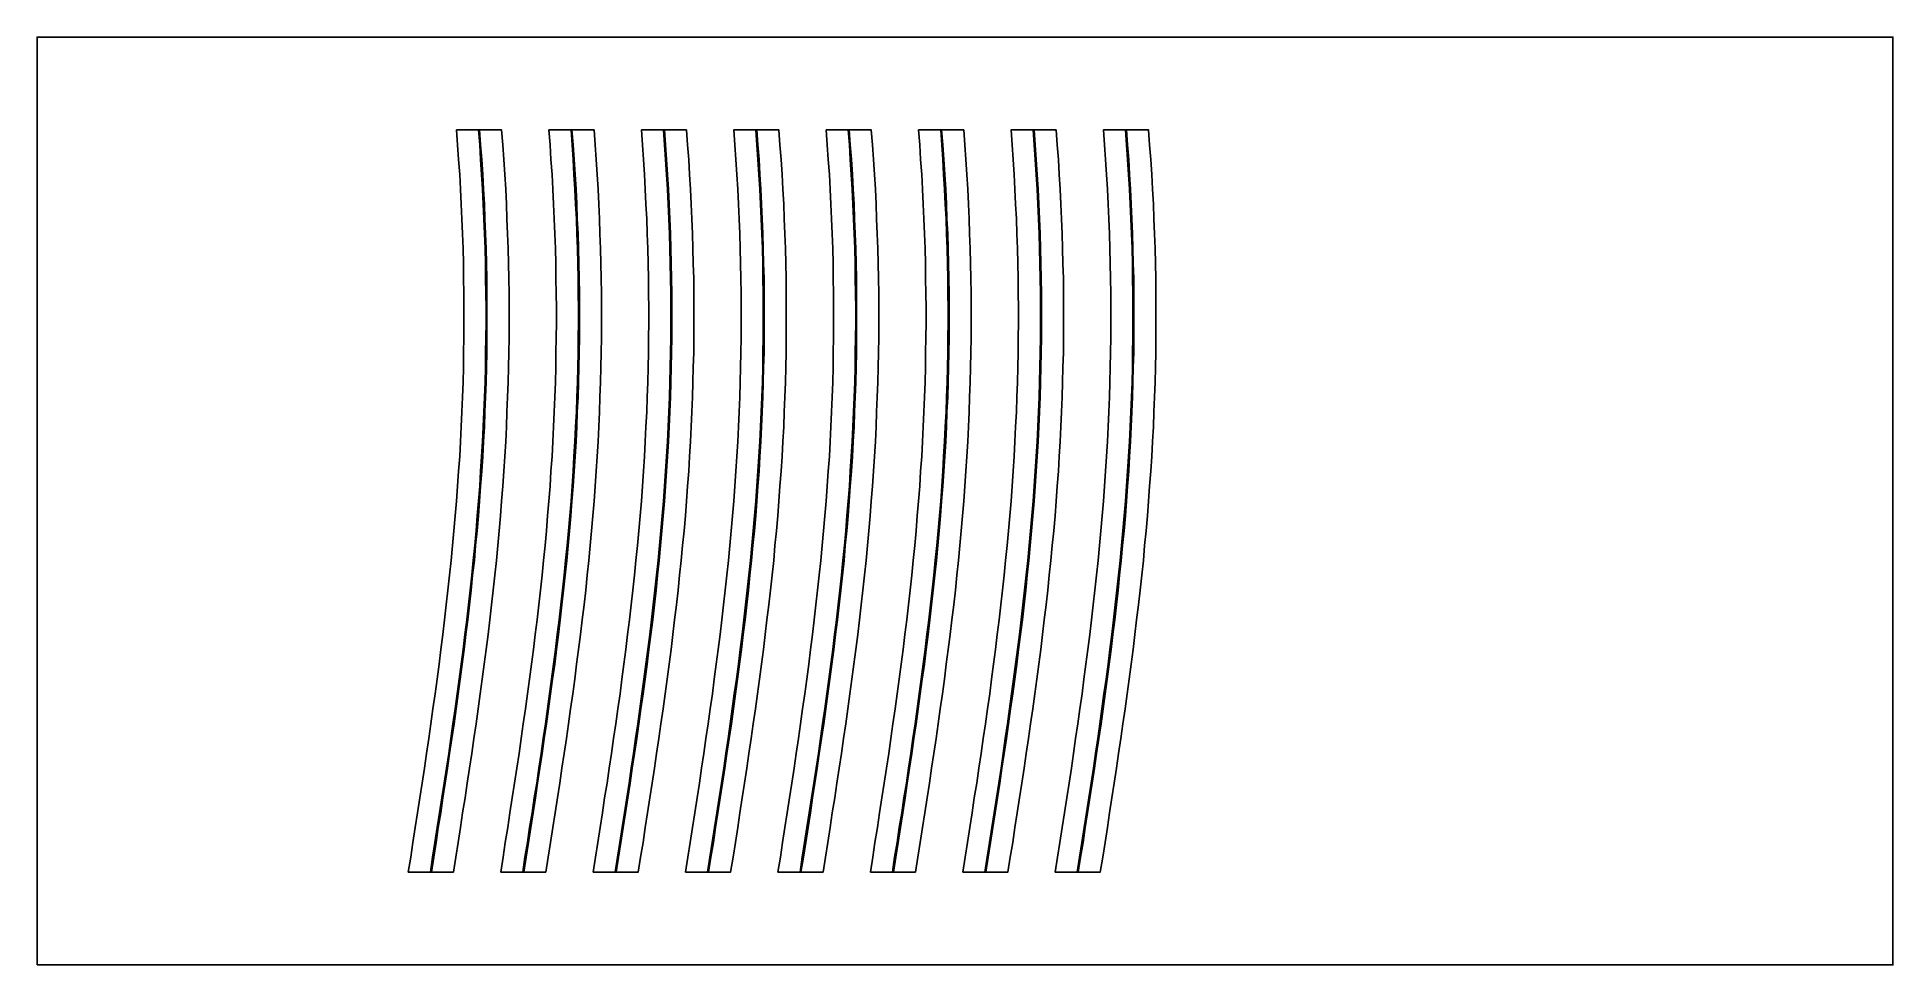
# Model space of a CAD drawing. Header units: metres. Extents: x 0 to 100, y 0 to 50.
import ezdxf

# ---------------------------------------------------------------- set-up
doc = ezdxf.new("R2010")
doc.units = ezdxf.units.M

msp = doc.modelspace()

# ---------------------------------------------------------------- linework, layer by layer
for points in [[(0, 0), (100, 0), (100, 50), (0, 50), (0, 0)], [(20, 5), (20.13, 5.8), (20.25, 6.6), (20.38, 7.4), (20.5, 8.2), (20.62, 9), (20.75, 9.8), (20.87, 10.6), (20.99, 11.4), (21.1, 12.2), (21.22, 13), (21.33, 13.8), (21.45, 14.6), (21.55, 15.4), (21.66, 16.2), (21.76, 17), (21.86, 17.8), (21.96, 18.6), (22.05, 19.4), (22.14, 20.2), (22.23, 21), (22.31, 21.8), (22.39, 22.6), (22.46, 23.4), (22.53, 24.2), (22.6, 25), (22.66, 25.8), (22.71, 26.6), (22.77, 27.4), (22.81, 28.2), (22.85, 29), (22.89, 29.8), (22.92, 30.6), (22.95, 31.4), (22.97, 32.2), (22.98, 33), (22.99, 33.8), (23, 34.6), (23, 35.4), (22.99, 36.2), (22.98, 37), (22.97, 37.8), (22.95, 38.6), (22.92, 39.4), (22.89, 40.2), (22.85, 41), (22.81, 41.8), (22.77, 42.6), (22.71, 43.4), (22.66, 44.2), (22.6, 45), (23.84, 45), (23.9, 44.2), (23.96, 43.4), (24.01, 42.6), (24.06, 41.8), (24.1, 41), (24.13, 40.2), (24.17, 39.4), (24.19, 38.6), (24.21, 37.8), (24.23, 37), (24.24, 36.2), (24.24, 35.4), (24.24, 34.6), (24.24, 33.8), (24.23, 33), (24.21, 32.2), (24.19, 31.4), (24.17, 30.6), (24.13, 29.8), (24.1, 29), (24.06, 28.2), (24.01, 27.4), (23.96, 26.6), (23.9, 25.8), (23.84, 25), (23.78, 24.2), (23.71, 23.4), (23.63, 22.6), (23.56, 21.8), (23.47, 21), (23.39, 20.2), (23.3, 19.4), (23.21, 18.6), (23.11, 17.8), (23.01, 17), (22.91, 16.2), (22.8, 15.4), (22.69, 14.6), (22.58, 13.8), (22.47, 13), (22.35, 12.2), (22.23, 11.4), (22.11, 10.6), (21.99, 9.8), (21.87, 9), (21.75, 8.2), (21.62, 7.4), (21.5, 6.6), (21.37, 5.8), (21.25, 5)], [(21.19, 5), (21.31, 5.8), (21.44, 6.6), (21.56, 7.4), (21.69, 8.2), (21.81, 9), (21.94, 9.8), (22.06, 10.6), (22.18, 11.4), (22.29, 12.2), (22.41, 13), (22.52, 13.8), (22.63, 14.6), (22.74, 15.4), (22.85, 16.2), (22.95, 17), (23.05, 17.8), (23.15, 18.6), (23.24, 19.4), (23.33, 20.2), (23.42, 21), (23.5, 21.8), (23.58, 22.6), (23.65, 23.4), (23.72, 24.2), (23.79, 25), (23.85, 25.8), (23.9, 26.6), (23.95, 27.4), (24, 28.2), (24.04, 29), (24.08, 29.8), (24.11, 30.6), (24.14, 31.4), (24.16, 32.2), (24.17, 33), (24.18, 33.8), (24.19, 34.6), (24.19, 35.4), (24.18, 36.2), (24.17, 37), (24.16, 37.8), (24.14, 38.6), (24.11, 39.4), (24.08, 40.2), (24.04, 41), (24, 41.8), (23.95, 42.6), (23.9, 43.4), (23.85, 44.2), (23.79, 45), (25.03, 45), (25.09, 44.2), (25.15, 43.4), (25.2, 42.6), (25.25, 41.8), (25.29, 41), (25.32, 40.2), (25.35, 39.4), (25.38, 38.6), (25.4, 37.8), (25.42, 37), (25.43, 36.2), (25.43, 35.4), (25.43, 34.6), (25.43, 33.8), (25.42, 33), (25.4, 32.2), (25.38, 31.4), (25.35, 30.6), (25.32, 29.8), (25.29, 29), (25.25, 28.2), (25.2, 27.4), (25.15, 26.6), (25.09, 25.8), (25.03, 25), (24.97, 24.2), (24.9, 23.4), (24.82, 22.6), (24.75, 21.8), (24.66, 21), (24.58, 20.2), (24.49, 19.4), (24.39, 18.6), (24.3, 17.8), (24.2, 17), (24.09, 16.2), (23.99, 15.4), (23.88, 14.6), (23.77, 13.8), (23.65, 13), (23.54, 12.2), (23.42, 11.4), (23.3, 10.6), (23.18, 9.8), (23.06, 9), (22.93, 8.2), (22.81, 7.4), (22.69, 6.6), (22.56, 5.8), (22.43, 5)], [(24.98, 5), (25.11, 5.8), (25.23, 6.6), (25.36, 7.4), (25.48, 8.2), (25.6, 9), (25.73, 9.8), (25.85, 10.6), (25.97, 11.4), (26.08, 12.2), (26.2, 13), (26.31, 13.8), (26.43, 14.6), (26.53, 15.4), (26.64, 16.2), (26.74, 17), (26.84, 17.8), (26.94, 18.6), (27.03, 19.4), (27.12, 20.2), (27.21, 21), (27.29, 21.8), (27.37, 22.6), (27.44, 23.4), (27.51, 24.2), (27.58, 25), (27.64, 25.8), (27.69, 26.6), (27.75, 27.4), (27.79, 28.2), (27.83, 29), (27.87, 29.8), (27.9, 30.6), (27.93, 31.4), (27.95, 32.2), (27.96, 33), (27.97, 33.8), (27.98, 34.6), (27.98, 35.4), (27.97, 36.2), (27.96, 37), (27.95, 37.8), (27.93, 38.6), (27.9, 39.4), (27.87, 40.2), (27.83, 41), (27.79, 41.8), (27.75, 42.6), (27.69, 43.4), (27.64, 44.2), (27.58, 45), (28.82, 45), (28.88, 44.2), (28.94, 43.4), (28.99, 42.6), (29.04, 41.8), (29.08, 41), (29.11, 40.2), (29.15, 39.4), (29.17, 38.6), (29.19, 37.8), (29.21, 37), (29.22, 36.2), (29.22, 35.4), (29.22, 34.6), (29.22, 33.8), (29.21, 33), (29.19, 32.2), (29.17, 31.4), (29.15, 30.6), (29.11, 29.8), (29.08, 29), (29.04, 28.2), (28.99, 27.4), (28.94, 26.6), (28.88, 25.8), (28.82, 25), (28.76, 24.2), (28.69, 23.4), (28.61, 22.6), (28.54, 21.8), (28.45, 21), (28.37, 20.2), (28.28, 19.4), (28.19, 18.6), (28.09, 17.8), (27.99, 17), (27.89, 16.2), (27.78, 15.4), (27.67, 14.6), (27.56, 13.8), (27.45, 13), (27.33, 12.2), (27.21, 11.4), (27.09, 10.6), (26.97, 9.8), (26.85, 9), (26.73, 8.2), (26.6, 7.4), (26.48, 6.6), (26.35, 5.8), (26.23, 5)], [(26.17, 5), (26.29, 5.8), (26.42, 6.6), (26.54, 7.4), (26.67, 8.2), (26.79, 9), (26.92, 9.8), (27.04, 10.6), (27.16, 11.4), (27.27, 12.2), (27.39, 13), (27.5, 13.8), (27.61, 14.6), (27.72, 15.4), (27.83, 16.2), (27.93, 17), (28.03, 17.8), (28.13, 18.6), (28.22, 19.4), (28.31, 20.2), (28.4, 21), (28.48, 21.8), (28.56, 22.6), (28.63, 23.4), (28.7, 24.2), (28.77, 25), (28.83, 25.8), (28.88, 26.6), (28.93, 27.4), (28.98, 28.2), (29.02, 29), (29.06, 29.8), (29.09, 30.6), (29.12, 31.4), (29.14, 32.2), (29.15, 33), (29.16, 33.8), (29.17, 34.6), (29.17, 35.4), (29.16, 36.2), (29.15, 37), (29.14, 37.8), (29.12, 38.6), (29.09, 39.4), (29.06, 40.2), (29.02, 41), (28.98, 41.8), (28.93, 42.6), (28.88, 43.4), (28.83, 44.2), (28.77, 45), (30.01, 45), (30.07, 44.2), (30.13, 43.4), (30.18, 42.6), (30.23, 41.8), (30.27, 41), (30.3, 40.2), (30.33, 39.4), (30.36, 38.6), (30.38, 37.8), (30.4, 37), (30.41, 36.2), (30.41, 35.4), (30.41, 34.6), (30.41, 33.8), (30.4, 33), (30.38, 32.2), (30.36, 31.4), (30.33, 30.6), (30.3, 29.8), (30.27, 29), (30.23, 28.2), (30.18, 27.4), (30.13, 26.6), (30.07, 25.8), (30.01, 25), (29.95, 24.2), (29.88, 23.4), (29.8, 22.6), (29.73, 21.8), (29.64, 21), (29.56, 20.2), (29.47, 19.4), (29.37, 18.6), (29.28, 17.8), (29.18, 17), (29.07, 16.2), (28.97, 15.4), (28.86, 14.6), (28.75, 13.8), (28.63, 13), (28.52, 12.2), (28.4, 11.4), (28.28, 10.6), (28.16, 9.8), (28.04, 9), (27.91, 8.2), (27.79, 7.4), (27.67, 6.6), (27.54, 5.8), (27.41, 5)], [(29.96, 5), (30.09, 5.8), (30.21, 6.6), (30.34, 7.4), (30.46, 8.2), (30.58, 9), (30.71, 9.8), (30.83, 10.6), (30.95, 11.4), (31.06, 12.2), (31.18, 13), (31.29, 13.8), (31.41, 14.6), (31.51, 15.4), (31.62, 16.2), (31.72, 17), (31.82, 17.8), (31.92, 18.6), (32.01, 19.4), (32.1, 20.2), (32.19, 21), (32.27, 21.8), (32.35, 22.6), (32.42, 23.4), (32.49, 24.2), (32.56, 25), (32.62, 25.8), (32.67, 26.6), (32.73, 27.4), (32.77, 28.2), (32.81, 29), (32.85, 29.8), (32.88, 30.6), (32.91, 31.4), (32.93, 32.2), (32.94, 33), (32.95, 33.8), (32.96, 34.6), (32.96, 35.4), (32.95, 36.2), (32.94, 37), (32.93, 37.8), (32.91, 38.6), (32.88, 39.4), (32.85, 40.2), (32.81, 41), (32.77, 41.8), (32.73, 42.6), (32.67, 43.4), (32.62, 44.2), (32.56, 45), (33.8, 45), (33.86, 44.2), (33.92, 43.4), (33.97, 42.6), (34.02, 41.8), (34.06, 41), (34.09, 40.2), (34.13, 39.4), (34.15, 38.6), (34.17, 37.8), (34.19, 37), (34.2, 36.2), (34.2, 35.4), (34.2, 34.6), (34.2, 33.8), (34.19, 33), (34.17, 32.2), (34.15, 31.4), (34.13, 30.6), (34.09, 29.8), (34.06, 29), (34.02, 28.2), (33.97, 27.4), (33.92, 26.6), (33.86, 25.8), (33.8, 25), (33.74, 24.2), (33.67, 23.4), (33.59, 22.6), (33.52, 21.8), (33.43, 21), (33.35, 20.2), (33.26, 19.4), (33.17, 18.6), (33.07, 17.8), (32.97, 17), (32.87, 16.2), (32.76, 15.4), (32.65, 14.6), (32.54, 13.8), (32.43, 13), (32.31, 12.2), (32.19, 11.4), (32.07, 10.6), (31.95, 9.8), (31.83, 9), (31.71, 8.2), (31.58, 7.4), (31.46, 6.6), (31.33, 5.8), (31.21, 5)], [(31.15, 5), (31.27, 5.8), (31.4, 6.6), (31.52, 7.4), (31.65, 8.2), (31.77, 9), (31.9, 9.8), (32.02, 10.6), (32.14, 11.4), (32.25, 12.2), (32.37, 13), (32.48, 13.8), (32.59, 14.6), (32.7, 15.4), (32.81, 16.2), (32.91, 17), (33.01, 17.8), (33.11, 18.6), (33.2, 19.4), (33.29, 20.2), (33.38, 21), (33.46, 21.8), (33.54, 22.6), (33.61, 23.4), (33.68, 24.2), (33.75, 25), (33.81, 25.8), (33.86, 26.6), (33.91, 27.4), (33.96, 28.2), (34, 29), (34.04, 29.8), (34.07, 30.6), (34.1, 31.4), (34.12, 32.2), (34.13, 33), (34.14, 33.8), (34.15, 34.6), (34.15, 35.4), (34.14, 36.2), (34.13, 37), (34.12, 37.8), (34.1, 38.6), (34.07, 39.4), (34.04, 40.2), (34, 41), (33.96, 41.8), (33.91, 42.6), (33.86, 43.4), (33.81, 44.2), (33.75, 45), (34.99, 45), (35.05, 44.2), (35.11, 43.4), (35.16, 42.6), (35.21, 41.8), (35.25, 41), (35.28, 40.2), (35.31, 39.4), (35.34, 38.6), (35.36, 37.8), (35.38, 37), (35.39, 36.2), (35.39, 35.4), (35.39, 34.6), (35.39, 33.8), (35.38, 33), (35.36, 32.2), (35.34, 31.4), (35.31, 30.6), (35.28, 29.8), (35.25, 29), (35.21, 28.2), (35.16, 27.4), (35.11, 26.6), (35.05, 25.8), (34.99, 25), (34.93, 24.2), (34.86, 23.4), (34.78, 22.6), (34.71, 21.8), (34.62, 21), (34.54, 20.2), (34.45, 19.4), (34.35, 18.6), (34.26, 17.8), (34.16, 17), (34.05, 16.2), (33.95, 15.4), (33.84, 14.6), (33.73, 13.8), (33.61, 13), (33.5, 12.2), (33.38, 11.4), (33.26, 10.6), (33.14, 9.8), (33.02, 9), (32.89, 8.2), (32.77, 7.4), (32.65, 6.6), (32.52, 5.8), (32.39, 5)], [(34.94, 5), (35.07, 5.8), (35.19, 6.6), (35.32, 7.4), (35.44, 8.2), (35.56, 9), (35.69, 9.8), (35.81, 10.6), (35.93, 11.4), (36.04, 12.2), (36.16, 13), (36.27, 13.8), (36.39, 14.6), (36.49, 15.4), (36.6, 16.2), (36.7, 17), (36.8, 17.8), (36.9, 18.6), (36.99, 19.4), (37.08, 20.2), (37.17, 21), (37.25, 21.8), (37.33, 22.6), (37.4, 23.4), (37.47, 24.2), (37.54, 25), (37.6, 25.8), (37.65, 26.6), (37.71, 27.4), (37.75, 28.2), (37.79, 29), (37.83, 29.8), (37.86, 30.6), (37.89, 31.4), (37.91, 32.2), (37.92, 33), (37.93, 33.8), (37.94, 34.6), (37.94, 35.4), (37.93, 36.2), (37.92, 37), (37.91, 37.8), (37.89, 38.6), (37.86, 39.4), (37.83, 40.2), (37.79, 41), (37.75, 41.8), (37.71, 42.6), (37.65, 43.4), (37.6, 44.2), (37.54, 45), (38.78, 45), (38.84, 44.2), (38.9, 43.4), (38.95, 42.6), (39, 41.8), (39.04, 41), (39.07, 40.2), (39.11, 39.4), (39.13, 38.6), (39.15, 37.8), (39.17, 37), (39.18, 36.2), (39.18, 35.4), (39.18, 34.6), (39.18, 33.8), (39.17, 33), (39.15, 32.2), (39.13, 31.4), (39.11, 30.6), (39.07, 29.8), (39.04, 29), (39, 28.2), (38.95, 27.4), (38.9, 26.6), (38.84, 25.8), (38.78, 25), (38.72, 24.2), (38.65, 23.4), (38.57, 22.6), (38.5, 21.8), (38.41, 21), (38.33, 20.2), (38.24, 19.4), (38.15, 18.6), (38.05, 17.8), (37.95, 17), (37.85, 16.2), (37.74, 15.4), (37.63, 14.6), (37.52, 13.8), (37.41, 13), (37.29, 12.2), (37.17, 11.4), (37.05, 10.6), (36.93, 9.8), (36.81, 9), (36.69, 8.2), (36.56, 7.4), (36.44, 6.6), (36.31, 5.8), (36.18, 5)], [(36.13, 5), (36.25, 5.8), (36.38, 6.6), (36.5, 7.4), (36.63, 8.2), (36.75, 9), (36.88, 9.8), (37, 10.6), (37.12, 11.4), (37.23, 12.2), (37.35, 13), (37.46, 13.8), (37.57, 14.6), (37.68, 15.4), (37.79, 16.2), (37.89, 17), (37.99, 17.8), (38.09, 18.6), (38.18, 19.4), (38.27, 20.2), (38.36, 21), (38.44, 21.8), (38.52, 22.6), (38.59, 23.4), (38.66, 24.2), (38.73, 25), (38.79, 25.8), (38.84, 26.6), (38.89, 27.4), (38.94, 28.2), (38.98, 29), (39.02, 29.8), (39.05, 30.6), (39.08, 31.4), (39.1, 32.2), (39.11, 33), (39.12, 33.8), (39.13, 34.6), (39.13, 35.4), (39.12, 36.2), (39.11, 37), (39.1, 37.8), (39.08, 38.6), (39.05, 39.4), (39.02, 40.2), (38.98, 41), (38.94, 41.8), (38.89, 42.6), (38.84, 43.4), (38.79, 44.2), (38.73, 45), (39.97, 45), (40.03, 44.2), (40.09, 43.4), (40.14, 42.6), (40.19, 41.8), (40.23, 41), (40.26, 40.2), (40.29, 39.4), (40.32, 38.6), (40.34, 37.8), (40.36, 37), (40.37, 36.2), (40.37, 35.4), (40.37, 34.6), (40.37, 33.8), (40.36, 33), (40.34, 32.2), (40.32, 31.4), (40.29, 30.6), (40.26, 29.8), (40.23, 29), (40.19, 28.2), (40.14, 27.4), (40.09, 26.6), (40.03, 25.8), (39.97, 25), (39.91, 24.2), (39.84, 23.4), (39.76, 22.6), (39.69, 21.8), (39.6, 21), (39.52, 20.2), (39.43, 19.4), (39.33, 18.6), (39.24, 17.8), (39.14, 17), (39.03, 16.2), (38.93, 15.4), (38.82, 14.6), (38.71, 13.8), (38.59, 13), (38.48, 12.2), (38.36, 11.4), (38.24, 10.6), (38.12, 9.8), (38, 9), (37.87, 8.2), (37.75, 7.4), (37.63, 6.6), (37.5, 5.8), (37.37, 5)], [(39.92, 5), (40.05, 5.8), (40.17, 6.6), (40.3, 7.4), (40.42, 8.2), (40.54, 9), (40.67, 9.8), (40.79, 10.6), (40.91, 11.4), (41.02, 12.2), (41.14, 13), (41.25, 13.8), (41.37, 14.6), (41.47, 15.4), (41.58, 16.2), (41.68, 17), (41.78, 17.8), (41.88, 18.6), (41.97, 19.4), (42.06, 20.2), (42.15, 21), (42.23, 21.8), (42.31, 22.6), (42.38, 23.4), (42.45, 24.2), (42.52, 25), (42.58, 25.8), (42.63, 26.6), (42.69, 27.4), (42.73, 28.2), (42.77, 29), (42.81, 29.8), (42.84, 30.6), (42.87, 31.4), (42.89, 32.2), (42.9, 33), (42.91, 33.8), (42.92, 34.6), (42.92, 35.4), (42.91, 36.2), (42.9, 37), (42.89, 37.8), (42.87, 38.6), (42.84, 39.4), (42.81, 40.2), (42.77, 41), (42.73, 41.8), (42.69, 42.6), (42.63, 43.4), (42.58, 44.2), (42.52, 45), (43.76, 45), (43.82, 44.2), (43.88, 43.4), (43.93, 42.6), (43.98, 41.8), (44.02, 41), (44.05, 40.2), (44.09, 39.4), (44.11, 38.6), (44.13, 37.8), (44.15, 37), (44.16, 36.2), (44.16, 35.4), (44.16, 34.6), (44.16, 33.8), (44.15, 33), (44.13, 32.2), (44.11, 31.4), (44.09, 30.6), (44.05, 29.8), (44.02, 29), (43.98, 28.2), (43.93, 27.4), (43.88, 26.6), (43.82, 25.8), (43.76, 25), (43.7, 24.2), (43.63, 23.4), (43.55, 22.6), (43.48, 21.8), (43.39, 21), (43.31, 20.2), (43.22, 19.4), (43.13, 18.6), (43.03, 17.8), (42.93, 17), (42.83, 16.2), (42.72, 15.4), (42.61, 14.6), (42.5, 13.8), (42.39, 13), (42.27, 12.2), (42.15, 11.4), (42.03, 10.6), (41.91, 9.8), (41.79, 9), (41.67, 8.2), (41.54, 7.4), (41.42, 6.6), (41.29, 5.8), (41.16, 5)], [(41.11, 5), (41.23, 5.8), (41.36, 6.6), (41.48, 7.4), (41.61, 8.2), (41.73, 9), (41.86, 9.8), (41.98, 10.6), (42.1, 11.4), (42.21, 12.2), (42.33, 13), (42.44, 13.8), (42.55, 14.6), (42.66, 15.4), (42.77, 16.2), (42.87, 17), (42.97, 17.8), (43.07, 18.6), (43.16, 19.4), (43.25, 20.2), (43.34, 21), (43.42, 21.8), (43.5, 22.6), (43.57, 23.4), (43.64, 24.2), (43.71, 25), (43.77, 25.8), (43.82, 26.6), (43.87, 27.4), (43.92, 28.2), (43.96, 29), (44, 29.8), (44.03, 30.6), (44.06, 31.4), (44.08, 32.2), (44.09, 33), (44.1, 33.8), (44.11, 34.6), (44.11, 35.4), (44.1, 36.2), (44.09, 37), (44.08, 37.8), (44.06, 38.6), (44.03, 39.4), (44, 40.2), (43.96, 41), (43.92, 41.8), (43.87, 42.6), (43.82, 43.4), (43.77, 44.2), (43.71, 45), (44.95, 45), (45.01, 44.2), (45.07, 43.4), (45.12, 42.6), (45.17, 41.8), (45.21, 41), (45.24, 40.2), (45.27, 39.4), (45.3, 38.6), (45.32, 37.8), (45.34, 37), (45.35, 36.2), (45.35, 35.4), (45.35, 34.6), (45.35, 33.8), (45.34, 33), (45.32, 32.2), (45.3, 31.4), (45.27, 30.6), (45.24, 29.8), (45.21, 29), (45.17, 28.2), (45.12, 27.4), (45.07, 26.6), (45.01, 25.8), (44.95, 25), (44.89, 24.2), (44.82, 23.4), (44.74, 22.6), (44.67, 21.8), (44.58, 21), (44.5, 20.2), (44.41, 19.4), (44.31, 18.6), (44.22, 17.8), (44.12, 17), (44.01, 16.2), (43.91, 15.4), (43.8, 14.6), (43.69, 13.8), (43.57, 13), (43.46, 12.2), (43.34, 11.4), (43.22, 10.6), (43.1, 9.8), (42.98, 9), (42.85, 8.2), (42.73, 7.4), (42.61, 6.6), (42.48, 5.8), (42.35, 5)], [(44.9, 5), (45.03, 5.8), (45.15, 6.6), (45.28, 7.4), (45.4, 8.2), (45.52, 9), (45.65, 9.8), (45.77, 10.6), (45.89, 11.4), (46, 12.2), (46.12, 13), (46.23, 13.8), (46.35, 14.6), (46.45, 15.4), (46.56, 16.2), (46.66, 17), (46.76, 17.8), (46.86, 18.6), (46.95, 19.4), (47.04, 20.2), (47.13, 21), (47.21, 21.8), (47.29, 22.6), (47.36, 23.4), (47.43, 24.2), (47.5, 25), (47.56, 25.8), (47.61, 26.6), (47.67, 27.4), (47.71, 28.2), (47.75, 29), (47.79, 29.8), (47.82, 30.6), (47.85, 31.4), (47.87, 32.2), (47.88, 33), (47.89, 33.8), (47.9, 34.6), (47.9, 35.4), (47.89, 36.2), (47.88, 37), (47.87, 37.8), (47.85, 38.6), (47.82, 39.4), (47.79, 40.2), (47.75, 41), (47.71, 41.8), (47.67, 42.6), (47.61, 43.4), (47.56, 44.2), (47.5, 45), (48.74, 45), (48.8, 44.2), (48.86, 43.4), (48.91, 42.6), (48.96, 41.8), (49, 41), (49.03, 40.2), (49.07, 39.4), (49.09, 38.6), (49.11, 37.8), (49.13, 37), (49.14, 36.2), (49.14, 35.4), (49.14, 34.6), (49.14, 33.8), (49.13, 33), (49.11, 32.2), (49.09, 31.4), (49.07, 30.6), (49.03, 29.8), (49, 29), (48.96, 28.2), (48.91, 27.4), (48.86, 26.6), (48.8, 25.8), (48.74, 25), (48.68, 24.2), (48.61, 23.4), (48.53, 22.6), (48.46, 21.8), (48.37, 21), (48.29, 20.2), (48.2, 19.4), (48.11, 18.6), (48.01, 17.8), (47.91, 17), (47.81, 16.2), (47.7, 15.4), (47.59, 14.6), (47.48, 13.8), (47.37, 13), (47.25, 12.2), (47.13, 11.4), (47.01, 10.6), (46.89, 9.8), (46.77, 9), (46.65, 8.2), (46.52, 7.4), (46.4, 6.6), (46.27, 5.8), (46.15, 5)], [(46.09, 5), (46.21, 5.8), (46.34, 6.6), (46.46, 7.4), (46.59, 8.2), (46.71, 9), (46.84, 9.8), (46.96, 10.6), (47.08, 11.4), (47.19, 12.2), (47.31, 13), (47.42, 13.8), (47.53, 14.6), (47.64, 15.4), (47.75, 16.2), (47.85, 17), (47.95, 17.8), (48.05, 18.6), (48.14, 19.4), (48.23, 20.2), (48.32, 21), (48.4, 21.8), (48.48, 22.6), (48.55, 23.4), (48.62, 24.2), (48.69, 25), (48.75, 25.8), (48.8, 26.6), (48.85, 27.4), (48.9, 28.2), (48.94, 29), (48.98, 29.8), (49.01, 30.6), (49.04, 31.4), (49.06, 32.2), (49.07, 33), (49.08, 33.8), (49.09, 34.6), (49.09, 35.4), (49.08, 36.2), (49.07, 37), (49.06, 37.8), (49.04, 38.6), (49.01, 39.4), (48.98, 40.2), (48.94, 41), (48.9, 41.8), (48.85, 42.6), (48.8, 43.4), (48.75, 44.2), (48.69, 45), (49.93, 45), (49.99, 44.2), (50.05, 43.4), (50.1, 42.6), (50.15, 41.8), (50.19, 41), (50.22, 40.2), (50.25, 39.4), (50.28, 38.6), (50.3, 37.8), (50.32, 37), (50.33, 36.2), (50.33, 35.4), (50.33, 34.6), (50.33, 33.8), (50.32, 33), (50.3, 32.2), (50.28, 31.4), (50.25, 30.6), (50.22, 29.8), (50.19, 29), (50.15, 28.2), (50.1, 27.4), (50.05, 26.6), (49.99, 25.8), (49.93, 25), (49.87, 24.2), (49.8, 23.4), (49.72, 22.6), (49.65, 21.8), (49.56, 21), (49.48, 20.2), (49.39, 19.4), (49.29, 18.6), (49.2, 17.8), (49.1, 17), (48.99, 16.2), (48.89, 15.4), (48.78, 14.6), (48.67, 13.8), (48.55, 13), (48.44, 12.2), (48.32, 11.4), (48.2, 10.6), (48.08, 9.8), (47.96, 9), (47.83, 8.2), (47.71, 7.4), (47.59, 6.6), (47.46, 5.8), (47.33, 5)], [(49.88, 5), (50.01, 5.8), (50.13, 6.6), (50.26, 7.4), (50.38, 8.2), (50.5, 9), (50.63, 9.8), (50.75, 10.6), (50.87, 11.4), (50.98, 12.2), (51.1, 13), (51.21, 13.8), (51.33, 14.6), (51.43, 15.4), (51.54, 16.2), (51.64, 17), (51.74, 17.8), (51.84, 18.6), (51.93, 19.4), (52.02, 20.2), (52.11, 21), (52.19, 21.8), (52.27, 22.6), (52.34, 23.4), (52.41, 24.2), (52.48, 25), (52.54, 25.8), (52.59, 26.6), (52.65, 27.4), (52.69, 28.2), (52.73, 29), (52.77, 29.8), (52.8, 30.6), (52.83, 31.4), (52.85, 32.2), (52.86, 33), (52.87, 33.8), (52.88, 34.6), (52.88, 35.4), (52.87, 36.2), (52.86, 37), (52.85, 37.8), (52.83, 38.6), (52.8, 39.4), (52.77, 40.2), (52.73, 41), (52.69, 41.8), (52.65, 42.6), (52.59, 43.4), (52.54, 44.2), (52.48, 45), (53.72, 45), (53.78, 44.2), (53.84, 43.4), (53.89, 42.6), (53.94, 41.8), (53.98, 41), (54.01, 40.2), (54.05, 39.4), (54.07, 38.6), (54.09, 37.8), (54.11, 37), (54.12, 36.2), (54.12, 35.4), (54.12, 34.6), (54.12, 33.8), (54.11, 33), (54.09, 32.2), (54.07, 31.4), (54.05, 30.6), (54.01, 29.8), (53.98, 29), (53.94, 28.2), (53.89, 27.4), (53.84, 26.6), (53.78, 25.8), (53.72, 25), (53.66, 24.2), (53.59, 23.4), (53.51, 22.6), (53.44, 21.8), (53.35, 21), (53.27, 20.2), (53.18, 19.4), (53.09, 18.6), (52.99, 17.8), (52.89, 17), (52.79, 16.2), (52.68, 15.4), (52.57, 14.6), (52.46, 13.8), (52.35, 13), (52.23, 12.2), (52.11, 11.4), (51.99, 10.6), (51.87, 9.8), (51.75, 9), (51.63, 8.2), (51.5, 7.4), (51.38, 6.6), (51.25, 5.8), (51.12, 5)], [(51.07, 5), (51.19, 5.8), (51.32, 6.6), (51.44, 7.4), (51.57, 8.2), (51.69, 9), (51.82, 9.8), (51.94, 10.6), (52.06, 11.4), (52.17, 12.2), (52.29, 13), (52.4, 13.8), (52.51, 14.6), (52.62, 15.4), (52.73, 16.2), (52.83, 17), (52.93, 17.8), (53.03, 18.6), (53.12, 19.4), (53.21, 20.2), (53.3, 21), (53.38, 21.8), (53.46, 22.6), (53.53, 23.4), (53.6, 24.2), (53.67, 25), (53.73, 25.8), (53.78, 26.6), (53.83, 27.4), (53.88, 28.2), (53.92, 29), (53.96, 29.8), (53.99, 30.6), (54.02, 31.4), (54.04, 32.2), (54.05, 33), (54.06, 33.8), (54.07, 34.6), (54.07, 35.4), (54.06, 36.2), (54.05, 37), (54.04, 37.8), (54.02, 38.6), (53.99, 39.4), (53.96, 40.2), (53.92, 41), (53.88, 41.8), (53.83, 42.6), (53.78, 43.4), (53.73, 44.2), (53.67, 45), (54.91, 45), (54.97, 44.2), (55.03, 43.4), (55.08, 42.6), (55.13, 41.8), (55.17, 41), (55.2, 40.2), (55.23, 39.4), (55.26, 38.6), (55.28, 37.8), (55.3, 37), (55.31, 36.2), (55.31, 35.4), (55.31, 34.6), (55.31, 33.8), (55.3, 33), (55.28, 32.2), (55.26, 31.4), (55.23, 30.6), (55.2, 29.8), (55.17, 29), (55.13, 28.2), (55.08, 27.4), (55.03, 26.6), (54.97, 25.8), (54.91, 25), (54.85, 24.2), (54.78, 23.4), (54.7, 22.6), (54.63, 21.8), (54.54, 21), (54.46, 20.2), (54.37, 19.4), (54.27, 18.6), (54.18, 17.8), (54.08, 17), (53.97, 16.2), (53.87, 15.4), (53.76, 14.6), (53.65, 13.8), (53.53, 13), (53.42, 12.2), (53.3, 11.4), (53.18, 10.6), (53.06, 9.8), (52.94, 9), (52.81, 8.2), (52.69, 7.4), (52.57, 6.6), (52.44, 5.8), (52.31, 5)], [(54.86, 5), (54.99, 5.8), (55.11, 6.6), (55.24, 7.4), (55.36, 8.2), (55.48, 9), (55.61, 9.8), (55.73, 10.6), (55.85, 11.4), (55.96, 12.2), (56.08, 13), (56.19, 13.8), (56.31, 14.6), (56.41, 15.4), (56.52, 16.2), (56.62, 17), (56.72, 17.8), (56.82, 18.6), (56.91, 19.4), (57, 20.2), (57.09, 21), (57.17, 21.8), (57.25, 22.6), (57.32, 23.4), (57.39, 24.2), (57.46, 25), (57.52, 25.8), (57.57, 26.6), (57.63, 27.4), (57.67, 28.2), (57.71, 29), (57.75, 29.8), (57.78, 30.6), (57.81, 31.4), (57.83, 32.2), (57.84, 33), (57.85, 33.8), (57.86, 34.6), (57.86, 35.4), (57.85, 36.2), (57.84, 37), (57.83, 37.8), (57.81, 38.6), (57.78, 39.4), (57.75, 40.2), (57.71, 41), (57.67, 41.8), (57.63, 42.6), (57.57, 43.4), (57.52, 44.2), (57.46, 45), (58.7, 45), (58.76, 44.2), (58.82, 43.4), (58.87, 42.6), (58.92, 41.8), (58.96, 41), (58.99, 40.2), (59.03, 39.4), (59.05, 38.6), (59.07, 37.8), (59.09, 37), (59.1, 36.2), (59.1, 35.4), (59.1, 34.6), (59.1, 33.8), (59.09, 33), (59.07, 32.2), (59.05, 31.4), (59.03, 30.6), (58.99, 29.8), (58.96, 29), (58.92, 28.2), (58.87, 27.4), (58.82, 26.6), (58.76, 25.8), (58.7, 25), (58.64, 24.2), (58.57, 23.4), (58.49, 22.6), (58.42, 21.8), (58.33, 21), (58.25, 20.2), (58.16, 19.4), (58.07, 18.6), (57.97, 17.8), (57.87, 17), (57.77, 16.2), (57.66, 15.4), (57.55, 14.6), (57.44, 13.8), (57.33, 13), (57.21, 12.2), (57.09, 11.4), (56.97, 10.6), (56.85, 9.8), (56.73, 9), (56.61, 8.2), (56.48, 7.4), (56.36, 6.6), (56.23, 5.8), (56.1, 5)], [(56.05, 5), (56.17, 5.8), (56.3, 6.6), (56.42, 7.4), (56.55, 8.2), (56.67, 9), (56.8, 9.8), (56.92, 10.6), (57.04, 11.4), (57.15, 12.2), (57.27, 13), (57.38, 13.8), (57.49, 14.6), (57.6, 15.4), (57.71, 16.2), (57.81, 17), (57.91, 17.8), (58.01, 18.6), (58.1, 19.4), (58.19, 20.2), (58.28, 21), (58.36, 21.8), (58.44, 22.6), (58.51, 23.4), (58.58, 24.2), (58.65, 25), (58.71, 25.8), (58.76, 26.6), (58.81, 27.4), (58.86, 28.2), (58.9, 29), (58.94, 29.8), (58.97, 30.6), (59, 31.4), (59.02, 32.2), (59.03, 33), (59.04, 33.8), (59.05, 34.6), (59.05, 35.4), (59.04, 36.2), (59.03, 37), (59.02, 37.8), (59, 38.6), (58.97, 39.4), (58.94, 40.2), (58.9, 41), (58.86, 41.8), (58.81, 42.6), (58.76, 43.4), (58.71, 44.2), (58.65, 45), (59.89, 45), (59.95, 44.2), (60.01, 43.4), (60.06, 42.6), (60.11, 41.8), (60.15, 41), (60.18, 40.2), (60.21, 39.4), (60.24, 38.6), (60.26, 37.8), (60.28, 37), (60.29, 36.2), (60.29, 35.4), (60.29, 34.6), (60.29, 33.8), (60.28, 33), (60.26, 32.2), (60.24, 31.4), (60.21, 30.6), (60.18, 29.8), (60.15, 29), (60.11, 28.2), (60.06, 27.4), (60.01, 26.6), (59.95, 25.8), (59.89, 25), (59.83, 24.2), (59.76, 23.4), (59.68, 22.6), (59.61, 21.8), (59.52, 21), (59.44, 20.2), (59.35, 19.4), (59.25, 18.6), (59.16, 17.8), (59.06, 17), (58.95, 16.2), (58.85, 15.4), (58.74, 14.6), (58.63, 13.8), (58.51, 13), (58.4, 12.2), (58.28, 11.4), (58.16, 10.6), (58.04, 9.8), (57.92, 9), (57.79, 8.2), (57.67, 7.4), (57.55, 6.6), (57.42, 5.8), (57.29, 5)]]:
    msp.add_lwpolyline(points, close=True)

doc.saveas('drawing.dxf')
